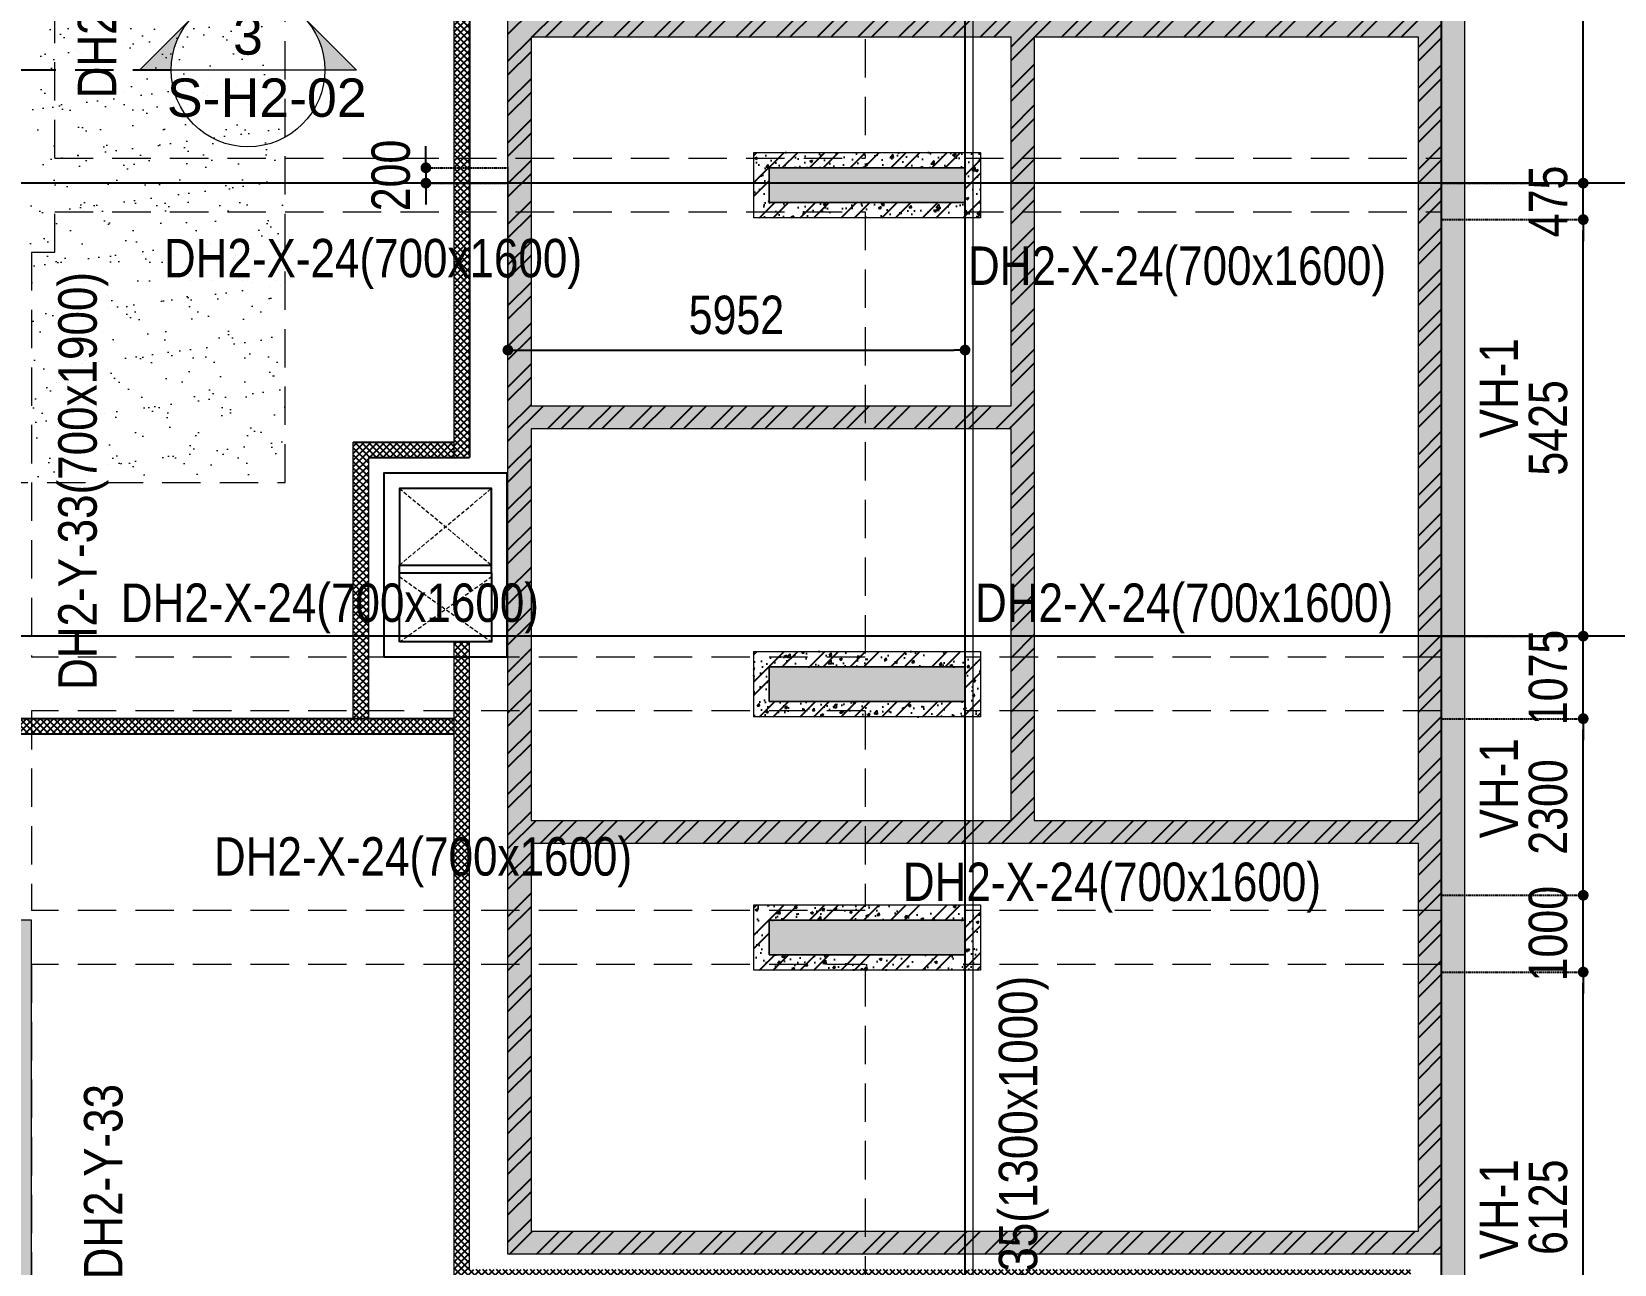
# Model space of a CAD drawing. Header units: millimetres. Extents: x 2356525 to 2927188, y -665534 to -417818.
# Drawn here: x 2789689 to 2810291, y -533813 to -517758 of the extents above; entities that cross this region are included whole.
import ezdxf
from ezdxf.enums import TextEntityAlignment as Align

# ---------------------------------------------------------------- set-up
doc = ezdxf.new("R2010")
doc.units = ezdxf.units.MM
doc.header["$LTSCALE"] = 200
doc.header["$MEASUREMENT"] = 0
for name, pattern in [('CHG_XX_Cot_Ham 2$0$MB_Luoi truc$0$HTT Hidden 21', [3, 2, -1]), ('CHG_XX_Damsan_Ham 2$0$CHG_XX_Damsan_Ham 2$0$HIDDEN', [0.375, 0.25, -0.125]), ('CHG_XX_Damsan_Ham 2$0$Tầng hầm 2$0$Core 1A$0$Hidden10.5', [1.5, 1, -0.5]), ('CHG_XX_Luoi truc$0$MB_Luoi truc$0$Center101', [13, 10, -1, 1, -1]), ('DASHED', [0.75, 0.5, -0.25]), ('DOT2', [0.125, 0, -0.125])]:
    doc.linetypes.add(name, pattern=pattern)
doc.layers.get('0').update_dxf_attribs({"lineweight": 9})
doc.layers.get('Defpoints').update_dxf_attribs({"color": 10, "lineweight": 0})
for name, color, linetype, lineweight in [('$0$CHG_XX_Damsan_Ham 2$0$Start net bao', 3, 'Continuous', 18), ('$0$Start vach', 6, 'Continuous', 25), ('CHG_XX_Cot_Ham 2$0$NS-DuongBao', 3, 'Continuous', 18), ('CHG_XX_Cot_Ham 2$0$NS-Hatch', 8, 'Continuous', 25), ('CHG_XX_Cot_Ham 2$0$NS-Pier-H2', 150, 'Continuous', 13), ('CHG_XX_Cot_Ham 2$0$NS-Pier-H2 @ 1', 150, 'Continuous', 13), ('CHG_XX_Cot_Ham 2$0$NS-Pier-H2 @ 150', 150, 'Continuous', 13), ("CHG_XX_Damsan_Ham 2$0$CHG_XX_Damsan_Ham 2$0$'S_General_Hidden_1 Thin", 1, 'CHG_XX_Damsan_Ham 2$0$CHG_XX_Damsan_Ham 2$0$HIDDEN', 18), ('CHG_XX_Damsan_Ham 2$0$CHG_XX_Damsan_Ham 2$0$CHG_XX_Damsan_Ham 2$0$Start net bao', 3, 'Continuous', 18), ('CHG_XX_Damsan_Ham 2$0$CHG_XX_Damsan_Ham 2$0$DBAO', 3, 'Continuous', 13), ('CHG_XX_Damsan_Ham 2$0$CHG_XX_Damsan_Ham 2$0$DMo', 9, 'CHG_XX_Damsan_Ham 2$0$CHG_XX_Damsan_Ham 2$0$HIDDEN', 9), ('CHG_XX_Damsan_Ham 2$0$CHG_XX_Damsan_Ham 2$0$DTE-MEP-H-SLAB TEXT', 3, 'Continuous', 0), ('CHG_XX_Damsan_Ham 2$0$CHG_XX_Damsan_Ham 2$0$mach ngung thi cong', 6, 'Continuous', 13), ('CHG_XX_Damsan_Ham 2$0$CHG_XX_Damsan_Ham 2$0$Start hatch', 8, 'Continuous', 25), ('CHG_XX_Damsan_Ham 2$0$CHG_XX_Damsan_Ham 2$0$Start net bao', 3, 'Continuous', 18), ('CHG_XX_Damsan_Ham 2$0$CHG_XX_Damsan_Ham 2$0$Start vach', 6, 'Continuous', 25), ('CHG_XX_Damsan_Ham 2$0$DTE-MEP-H-SLAB TEXT', 3, 'Continuous', 0), ('CHG_XX_Damsan_Ham 2$0$HATCH', 57, 'Continuous', 9), ('CHG_XX_Damsan_Ham 2$0$mach ngung thi cong', 6, 'Continuous', 13), ('CHG_XX_Damsan_Ham 2$0$Start vach', 6, 'Continuous', 25), ('DBAO', 90, 'Continuous', 13), ('TEXT P X', 1, 'Continuous', 9), ('TEXT P Y', 2, 'Continuous', 15)]:
    doc.layers.add(name, color=color, linetype=linetype, lineweight=lineweight)
for name, color, linetype in [('18-khaclinh-section Symbol', 30, 'Continuous'), ('CHG_XX_Damsan_Ham 2$0$CHG_XX_Damsan_Ham 2$0$MEP-00-GENERAL-35', 2, 'Continuous'), ('CHG_XX_Damsan_Ham 2$0$DTE-MEP-REVISION-1', 2, 'Continuous'), ('CHG_XX_Damsan_Ham 2$0$MEP-00-GENERAL-35', 2, 'Continuous'), ('CHG_XX_Damsan_Ham 2$0$Tầng hầm 2$0$Opening Hidden', 8, 'CHG_XX_Damsan_Ham 2$0$Tầng hầm 2$0$Core 1A$0$Hidden10.5'), ('CHG_XX_Luoi truc$0$Grid', 34, 'Continuous'), ('CHG_XX_Luoi truc$0$Grid Line', 251, 'CHG_XX_Luoi truc$0$MB_Luoi truc$0$Center101'), ('dim', 1, 'Continuous')]:
    doc.layers.add(name, color=color, linetype=linetype)
doc.styles.add('CHG_XX_Luoi truc$0$MB_Luoi truc$0$Grid A-F$0$VNI-HelveCB', font='')
doc.styles.add('ICIC', font='arial.ttf')
doc.styles.add('MB_Luoi truc$0$Arial_C', font='arial.ttf', dxfattribs={"width": 0.8})
doc.styles.add('TTP-HelCon', font='')
doc.styles.get('CHG_XX_Luoi truc$0$MB_Luoi truc$0$Grid A-F$0$VNI-HelveCB').set_extended_font_data('VNI-Helve-Condense', bold=True)
doc.styles.get('TTP-HelCon').set_extended_font_data('VNI-Helve-Condense')
doc.dimstyles.new('200', dxfattribs={"dimscale": 200, "dimtxt": 2.5, "dimasz": 0.7, "dimexe": 0.0003, "dimexo": 0, "dimgap": 1, "dimtad": 1, "dimdec": 0, "dimzin": 12, "dimdsep": 46, "dimtxsty": 'MB_Luoi truc$0$Arial_C', "dimblk": 'MB_Luoi truc$0$_Dot', "dimcen": 0.5, "dimclrd": 256, "dimclre": 8, "dimclrt": 1, "dimadec": 0, "dimazin": 0, "dimtfac": 1, "dimtdec": 0, "dimtix": 1, "dimtmove": 2, "dimatfit": 3, "dimldrblk": 'MB_Luoi truc$0$HTT Arrow 30', "dimfxl": 1, "dimtolj": 1, "dimtzin": 0, "dimlwe": -1, "dimarcsym": 0})
pattern_1 = [(50, (-50, -50), (358.6301, -31.37607), [37.5, -412.5]), (355, (-50, -50), (-69.3757, 376.0961), [30, -330]), (100.45144, (-20.1, -52.6), (289.2544, 344.72), [31.8701, -350.57106]), (46.1842, (-50, 50), (533.6207, -82.7596), [56.25, -618.75]), (96.63564, (-5.53, 43.1), (467.331, 487.0593), [47.8052, -525.8569]), (351.18416, (-50, 50), (467.331, 487.0593), [45, -495]), (21, (0, 25), (298.4535, -201.30945), [37.5, -412.5]), (326, (0, 25), (121.6577, 362.575), [30, -330]), (71.45144, (24.87, 8.22), (420.1112, 161.2656), [31.8701, -350.57106]), (37.5, (-50, -50), (6.07993, 166.44693), [0, -326, 0, -335, 0, -331.25]), (7.5, (-50, -50), (131.53477, 197.20586), [0, -191, 0, -318.5, 0, -126.25]), (327.5, (-161.5, -50), (266.91122, -11.27744), [0, -125, 0, -390, 0, -517.5]), (317.5, (-211.5, -50), (291.5931, 50.0525), [0, -162.5, 0, -259, 0, -367.5])]

# ---------------------------------------------------------------- blocks, each defined once
blk = doc.blocks.new('*U864')
at = {"layer": 'CHG_XX_Cot_Ham 2$0$NS-Pier-H2 @ 1'}
h = blk.add_hatch(color=256, dxfattribs=at)
h.dxf.hatch_style = 1
h.paths.add_polyline_path([(450, 0), (0, 0), (0, -2550), (450, -2550)])
at = {"layer": 'CHG_XX_Cot_Ham 2$0$NS-Pier-H2 @ 150'}
h = blk.add_hatch(color=256, dxfattribs=at)
h.dxf.hatch_style = 1
h.paths.add_polyline_path([(450, 0), (0, 0), (0, -2550), (450, -2550)])
blk = doc.blocks.new('CHG_XX_Cot_Ham 2$0$Block A_C450x2250')
at = {"layer": 'CHG_XX_Cot_Ham 2$0$NS-Pier-H2'}
blk.add_lwpolyline([(450, -2550), (0, -2550), (0, 0), (450, 0)], close=True, dxfattribs=at)
blk.add_blockref('*U864', (0, 0), dxfattribs=at)
blk = doc.blocks.new('*U835')
at = {"layer": 'CHG_XX_Luoi truc$0$Grid Line'}
blk.add_line((0, 0), (0, 608), dxfattribs=at)
at = {"layer": 'CHG_XX_Luoi truc$0$Grid', "lineweight": -2, "style": 'CHG_XX_Luoi truc$0$MB_Luoi truc$0$Grid A-F$0$VNI-HelveCB'}
for tag, p in [('GRIDSUB', (0, 617)), ('GRID', (0, -9))]:
    blk.add_attdef(tag, text='', height=5, dxfattribs=at).set_placement(p, align=Align.MIDDLE)
blk = doc.blocks.new('*U837')
at = {"layer": 'CHG_XX_Luoi truc$0$Grid Line'}
blk.add_line((0, 0), (0, 438), dxfattribs=at)
at = {"layer": 'CHG_XX_Luoi truc$0$Grid', "lineweight": -2, "style": 'CHG_XX_Luoi truc$0$MB_Luoi truc$0$Grid A-F$0$VNI-HelveCB'}
for tag, p in [('GRIDSUB', (0, 447)), ('GRID', (0, -9))]:
    blk.add_attdef(tag, text='', height=5, dxfattribs=at).set_placement(p, align=Align.MIDDLE)
blk = doc.blocks.new('CHG_XX_Luoi truc')
at = {"layer": 'CHG_XX_Luoi truc$0$Grid', "xscale": 300, "yscale": 300, "zscale": 300}
blk.add_blockref('*U835', (99550, -12747), dxfattribs=at)
at = {"layer": 'CHG_XX_Luoi truc$0$Grid', "xscale": 300.0000000000013, "yscale": 300.0000000000013, "zscale": 300.0000000000013, "rotation": 90}
for p in [(110703, 90250), (110703, 84350)]:
    blk.add_blockref('*U837', p, dxfattribs=at)
blk = doc.blocks.new('CHG_XX_Cot_Ham 2')
at = {"layer": 'CHG_XX_Cot_Ham 2$0$NS-Hatch'}
h = blk.add_hatch(dxfattribs=at)
h.set_pattern_fill('ANSI32', color=256, scale=1000, style=0)
h.paths.add_polyline_path([(93600, 76300), (105750.8, 76300), (105750.8, 127475), (93600, 127475)])
h.paths.add_polyline_path([(93900, 107200), (93900, 112700), (105450.8, 112700), (105450.8, 107200)], flags=16)
h.paths.add_polyline_path([(101300.8, 106900), (101300.8, 99800), (93900, 99800), (93900, 106900)], flags=16)
h.paths.add_polyline_path([(93900, 113000), (93900, 118675), (105450.8, 118675), (105450.8, 113000)], flags=16)
h.paths.add_polyline_path([(101600.8, 106900), (105450.8, 106900), (105450.8, 92450), (93900, 92450), (93900, 99500), (101600.8, 99500)], flags=16)
h.paths.add_polyline_path([(93900, 118975), (93900, 122500), (95950, 122500), (95950, 118975)], flags=16)
h.paths.add_polyline_path([(96250, 118975), (96250, 127175), (105450.8, 127175), (105450.8, 118975)], flags=16)
h.paths.add_polyline_path([(100150.8, 92150), (100150.8, 87350), (93900, 87350), (93900, 92150)], flags=16)
h.paths.add_polyline_path([(93900, 122800), (93900, 127175), (95950, 127175), (95950, 122800)], flags=16)
h.paths.add_polyline_path([(100450.8, 92150), (105450.8, 92150), (105450.8, 81950), (100450.8, 81950)], flags=16)
h.paths.add_polyline_path([(100150.8, 87050), (100150.8, 81950), (93900, 81950), (93900, 87050)], flags=16)
h.paths.add_polyline_path([(105450.8, 81650), (105450.8, 76600), (93900, 76600), (93900, 81650)], flags=16)
h = blk.add_hatch(dxfattribs=at)
h.set_pattern_fill('AR-CONC', color=256, scale=50)
h.set_pattern_definition(pattern_1)
h.paths.add_polyline_path([(105750, 127475), (93600, 127475), (93600, 76300), (105750.8, 76300)])
h.paths.add_polyline_path([(93900, 107200), (93900, 112700), (105450.8, 112700), (105450.8, 107200)], flags=16)
h.paths.add_polyline_path([(101300.8, 106900), (101300.8, 99800), (93900, 99800), (93900, 106900)], flags=16)
h.paths.add_polyline_path([(93900, 113000), (93900, 118675), (105450.8, 118675), (105450.8, 113000)], flags=16)
h.paths.add_polyline_path([(101600.8, 106900), (105450.8, 106900), (105450.8, 92450), (93900, 92450), (93900, 99500), (101600.8, 99500)], flags=16)
h.paths.add_polyline_path([(93900, 118975), (93900, 122500), (95950, 122500), (95950, 118975)], flags=16)
h.paths.add_polyline_path([(96250, 118975), (96250, 127175), (105450.8, 127175), (105450.8, 118975)], flags=16)
h.paths.add_polyline_path([(100150.8, 92150), (100150.8, 87350), (93900, 87350), (93900, 92150)], flags=16)
h.paths.add_polyline_path([(93900, 122800), (93900, 127175), (95950, 127175), (95950, 122800)], flags=16)
h.paths.add_polyline_path([(100450.8, 92150), (105450.8, 92150), (105450.8, 81950), (100450.8, 81950)], flags=16)
h.paths.add_polyline_path([(100150.8, 87050), (100150.8, 81950), (93900, 81950), (93900, 87050)], flags=16)
h.paths.add_polyline_path([(105450.8, 81650), (105450.8, 76600), (93900, 76600), (93900, 81650)], flags=16)
h = blk.add_hatch(dxfattribs=at)
h.set_pattern_fill('AR-CONC', color=256, scale=50)
h.set_pattern_definition(pattern_1)
h.paths.add_polyline_path([(99550.8, 90000), (97000.8, 90000), (97000.8, 90450), (99550.8, 90450)], flags=16)
h.paths.add_polyline_path([(99750.8, 89800), (96800.8, 89800), (96800.8, 90650), (99750.8, 90650)])
h = blk.add_hatch(dxfattribs=at)
h.set_pattern_fill('ANSI32,_O', color=256, scale=1000)
h.set_pattern_definition([(45, (-2213768.6, 556666.82), (-265.16504, 265.16504), []), (45, (-2213591.8, 556666.82), (-265.16504, 265.16504), [])])
h.paths.add_polyline_path([(96800.8, 89800), (99750.8, 89800), (99750.8, 90650), (96800.8, 90650)])
h.paths.add_polyline_path([(97000.8, 90000), (99550.8, 90000), (99550.8, 90450), (97000.8, 90450)], flags=16)
h = blk.add_hatch(dxfattribs=at)
h.set_pattern_fill('AR-CONC', color=256, scale=50)
h.set_pattern_definition(pattern_1)
h.paths.add_polyline_path([(99550.8, 83500), (97000.8, 83500), (97000.8, 83950), (99550.8, 83950)], flags=16)
h.paths.add_polyline_path([(99750.8, 83300), (96800.8, 83300), (96800.8, 84150), (99750.8, 84150)])
h = blk.add_hatch(dxfattribs=at)
h.set_pattern_fill('ANSI32,_O', color=256, scale=1000)
h.set_pattern_definition([(45, (-2213768.6, 550166.82), (-265.16504, 265.16504), []), (45, (-2213591.8, 550166.82), (-265.16504, 265.16504), [])])
h.paths.add_polyline_path([(96800.8, 83300), (99750.8, 83300), (99750.8, 84150), (96800.8, 84150)])
h.paths.add_polyline_path([(97000.8, 83500), (99550.8, 83500), (99550.8, 83950), (97000.8, 83950)], flags=16)
h = blk.add_hatch(dxfattribs=at)
h.set_pattern_fill('AR-CONC', color=256, scale=50)
h.set_pattern_definition(pattern_1)
h.paths.add_polyline_path([(99550.8, 80200), (97000.8, 80200), (97000.8, 80650), (99550.8, 80650)], flags=16)
h.paths.add_polyline_path([(99750.8, 80000), (96800.8, 80000), (96800.8, 80850), (99750.8, 80850)])
h = blk.add_hatch(dxfattribs=at)
h.set_pattern_fill('ANSI32,_O', color=256, scale=1000)
h.set_pattern_definition([(45, (-2213768.6, 546866.82), (-265.16504, 265.16504), []), (45, (-2213591.8, 546866.82), (-265.16504, 265.16504), [])])
h.paths.add_polyline_path([(96800.8, 80000), (99750.8, 80000), (99750.8, 80850), (96800.8, 80850)])
h.paths.add_polyline_path([(97000.8, 80200), (99550.8, 80200), (99550.8, 80650), (97000.8, 80650)], flags=16)
at = {"layer": 'CHG_XX_Cot_Ham 2$0$NS-Pier-H2'}
h = blk.add_hatch(color=256, dxfattribs=at)
h.dxf.hatch_style = 1
h.paths.add_polyline_path([(99639.2, 163400), (-10900, 163400), (-10900, 85450), (-300, 85450), (-300, 84050), (32350, 84050), (32350, -9000), (103575.5, -9000), (106050, -6022), (106050, 158254.3)])
h.paths.add_polyline_path([(99533.7, 163100), (105750, 158110.4), (105750, 90450), (105650, 90450), (105750, 90450), (105750, 13850), (105750, 13722.3), (105750, -5913.6), (103434.7, -8700), (93599.8, -8700), (93299.8, -8700), (32650, -8700), (32650, 84350), (0, 84350), (0, 85750), (-10600, 85750), (-10600, 163100), (93600, 163100)], flags=16)
h = blk.add_hatch(color=256, dxfattribs=at)
h.dxf.hatch_style = 1
h.paths.add_polyline_path([(87402.9, 80650), (87102.9, 80650), (87102.9, 73850), (87402.9, 73850)])
at = {"layer": 'CHG_XX_Cot_Ham 2$0$NS-DuongBao'}
for points in [[(93600, 127475), (105750.8, 127475), (105750.8, 76300), (93600, 76300)], [(100150.8, 92150), (93900, 92150), (93900, 87350), (100150.8, 87350)], [(105450.8, 92150), (100450.8, 92150), (100450.8, 81950), (105450.8, 81950)], [(99750.8, 89800), (96800.8, 89800), (96800.8, 90650), (99750.8, 90650)], [(100150.8, 87050), (93900, 87050), (93900, 81950), (100150.8, 81950)], [(99750.8, 83300), (96800.8, 83300), (96800.8, 84150), (99750.8, 84150)], [(105450.8, 81650), (93900, 81650), (93900, 76600), (105450.8, 76600)], [(99750.8, 80000), (96800.8, 80000), (96800.8, 80850), (99750.8, 80850)]]:
    blk.add_lwpolyline(points, close=True, dxfattribs=at)
at = {"layer": 'CHG_XX_Cot_Ham 2$0$NS-Pier-H2'}
for p, q in [((106050, 158254.3), (106050, -6022)), ((105750, 158110.4), (105750, 90450)), ((99550, 90450), (97000, 90450)), ((97000, 90450), (97000, 90000)), ((99550, 90000), (99550, 90450)), ((105750, 90450), (105750, 13850))]:
    blk.add_line(p, q, dxfattribs=at)
at = {"layer": 'CHG_XX_Cot_Ham 2$0$NS-Pier-H2', "linetype": 'CHG_XX_Cot_Ham 2$0$MB_Luoi truc$0$HTT Hidden 21'}
blk.add_lwpolyline([(99639.2, 163400), (106050, 158254.3), (106050, -6022), (103575.5, -9000), (32350, -9000), (32350, 84050), (-300, 84050), (-300, 85450), (-10900, 85450), (-10900, 163400)], close=True, dxfattribs=at)
at = {"layer": 'CHG_XX_Cot_Ham 2$0$NS-Pier-H2'}
for points in [[(99550.8, 90000), (97000.8, 90000), (97000.8, 90450), (99550.8, 90450)], [(99550.8, 83500), (97000.8, 83500), (97000.8, 83950), (99550.8, 83950)], [(87400, 80650), (87100, 80650), (87100, 73850), (87400, 73850)], [(99550.8, 80200), (97000.8, 80200), (97000.8, 80650), (99550.8, 80650)]]:
    blk.add_lwpolyline(points, close=True, dxfattribs=at)
blk.add_blockref('CHG_XX_Luoi truc', (0, 0), dxfattribs=at)
at = {"layer": 'CHG_XX_Cot_Ham 2$0$NS-Pier-H2', "xscale": -1, "rotation": 90}
for p in [(97000, 90450), (97000, 83950), (97000, 80650)]:
    blk.add_blockref('CHG_XX_Cot_Ham 2$0$Block A_C450x2250', p, dxfattribs=at)
blk = doc.blocks.new('sfddxg')
h = blk.add_hatch(color=256)
h.paths.add_polyline_path([(-500, 0), (-707, 0), (-354, 354, 0.198912)])
h.paths.add_polyline_path([(-354, 354), (0, 707), (354, 354, 0.198912), (0, 500, 0.198912)])
h.paths.add_polyline_path([(354, 354), (707, 0), (500, 0, 0.198912)])
for p, q in [((550, 0), (-550, 0)), ((-500, 0), (-500, 0))]:
    blk.add_line(p, q)
blk.add_lwpolyline([(-500, 0), (-707, 0), (0, 707), (707, 0), (500, 0)])
blk.add_circle((0, 0), 500)
at = {"style": 'ICIC', "flags": 8}
blk.add_attdef('1', text='', height=250, dxfattribs=at).set_placement((0, 225), align=Align.MIDDLE)
blk.add_attdef('B-H2-14', text='', height=200, dxfattribs=at).set_placement((-528, -180), align=Align.MIDDLE_LEFT)
blk = doc.blocks.new('MB_Luoi truc$0$_Dot')
at = {"color": 0, "linetype": 'ByBlock', "lineweight": -2}
blk.add_line((-0.5, 0), (-1, 0), dxfattribs=at)
at = {"color": 0, "linetype": 'ByBlock', "const_width": 0.5}
blk.add_lwpolyline([(-0.25, 0, 1), (0.25, 0, 1)], format="xyb", close=True, dxfattribs=at)
blk = doc.blocks.new('*D199')
at = {"layer": 'Defpoints', "color": 0, "transparency": 16777216}
for p in [(2808039, -530006), (2809886, -530006), (2808039, -536131)]:
    blk.add_point(p, dxfattribs=at)
at = {"layer": 'dim', "color": 8, "linetype": 'DOT2', "transparency": 16777216}
for p, q in [((2808039, -530006), (2809886, -530006)), ((2808039, -536131), (2809886, -536131))]:
    blk.add_line(p, q, dxfattribs=at)
at = {"layer": 'dim', "lineweight": -2, "transparency": 16777216}
blk.add_line((2809886, -535991), (2809886, -530146), dxfattribs=at)
at = {"layer": 'dim', "lineweight": -2, "transparency": 16777216, "xscale": 140, "yscale": 140, "zscale": 140}
for p, rotation in [((2809886, -530006), 90), ((2809886, -536131), 270)]:
    blk.add_blockref('MB_Luoi truc$0$_Dot', p, dxfattribs=dict(at, rotation=rotation))
at = {"layer": 'dim', "color": 1, "transparency": 16777216, "insert": (2809430, -533069), "char_height": 500, "attachment_point": 5, "rotation": 90, "style": 'MB_Luoi truc$0$Arial_C'}
blk.add_mtext('\\A1;6125', dxfattribs=at)
blk = doc.blocks.new('MB_Luoi truc$0$HTT Arrow 30')
blk.add_hatch(color=256).paths.add_polyline_path([(-2.5, 0.375), (-2.5, -0.375), (0, 0)])
at = {"color": 0, "linetype": 'ByBlock', "lineweight": -2}
for p, q in [((0, 0), (-2.5, 0.375)), ((-2.5, -0.375), (-2.5, 0.375)), ((0, 0), (-2.5, -0.375))]:
    blk.add_line(p, q, dxfattribs=at)
blk = doc.blocks.new('*D200')
at = {"layer": 'Defpoints', "color": 0, "transparency": 16777216}
for p in [(2808039, -529006), (2809886, -529006), (2808039, -530006)]:
    blk.add_point(p, dxfattribs=at)
at = {"layer": 'dim', "lineweight": -2, "transparency": 16777216}
for p, q in [((2809886, -528866), (2809886, -528726)), ((2809886, -530006), (2809886, -529006)), ((2809886, -530146), (2809886, -530286))]:
    blk.add_line(p, q, dxfattribs=at)
at = {"layer": 'dim', "color": 8, "linetype": 'DOT2', "transparency": 16777216}
for p, q in [((2808039, -529006), (2809886, -529006)), ((2808039, -530006), (2809886, -530006))]:
    blk.add_line(p, q, dxfattribs=at)
at = {"layer": 'dim', "lineweight": -2, "transparency": 16777216, "xscale": 140, "yscale": 140, "zscale": 140}
for p, rotation in [((2809886, -529006), 270), ((2809886, -530006), 90)]:
    blk.add_blockref('MB_Luoi truc$0$_Dot', p, dxfattribs=dict(at, rotation=rotation))
at = {"layer": 'dim', "color": 1, "transparency": 16777216, "insert": (2809430, -529506), "char_height": 500, "attachment_point": 5, "rotation": 90, "style": 'MB_Luoi truc$0$Arial_C'}
blk.add_mtext('\\A1;1000', dxfattribs=at)
blk = doc.blocks.new('*D201')
at = {"layer": 'Defpoints', "color": 0, "transparency": 16777216}
for p in [(2808039, -526706), (2809886, -526706), (2808039, -529006)]:
    blk.add_point(p, dxfattribs=at)
at = {"layer": 'dim', "color": 8, "linetype": 'DOT2', "transparency": 16777216}
for p, q in [((2808039, -526706), (2809886, -526706)), ((2808039, -529006), (2809886, -529006))]:
    blk.add_line(p, q, dxfattribs=at)
at = {"layer": 'dim', "lineweight": -2, "transparency": 16777216}
blk.add_line((2809886, -528866), (2809886, -526846), dxfattribs=at)
at = {"layer": 'dim', "lineweight": -2, "transparency": 16777216, "xscale": 140, "yscale": 140, "zscale": 140}
for p, rotation in [((2809886, -526706), 90), ((2809886, -529006), 270)]:
    blk.add_blockref('MB_Luoi truc$0$_Dot', p, dxfattribs=dict(at, rotation=rotation))
at = {"layer": 'dim', "color": 1, "transparency": 16777216, "insert": (2809430, -527856), "char_height": 500, "attachment_point": 5, "rotation": 90, "style": 'MB_Luoi truc$0$Arial_C'}
blk.add_mtext('\\A1;2300', dxfattribs=at)
blk = doc.blocks.new('*D202')
at = {"layer": 'Defpoints', "color": 0, "transparency": 16777216}
for p in [(2808039, -525631), (2809886, -525631), (2808039, -526706)]:
    blk.add_point(p, dxfattribs=at)
at = {"layer": 'dim', "lineweight": -2, "transparency": 16777216}
for p, q in [((2809886, -525491), (2809886, -525351)), ((2809886, -526706), (2809886, -525631)), ((2809886, -526846), (2809886, -526986))]:
    blk.add_line(p, q, dxfattribs=at)
at = {"layer": 'dim', "color": 8, "linetype": 'DOT2', "transparency": 16777216}
for p, q in [((2808039, -525631), (2809886, -525631)), ((2808039, -526706), (2809886, -526706))]:
    blk.add_line(p, q, dxfattribs=at)
at = {"layer": 'dim', "lineweight": -2, "transparency": 16777216, "xscale": 140, "yscale": 140, "zscale": 140}
for p, rotation in [((2809886, -525631), 270), ((2809886, -526706), 90)]:
    blk.add_blockref('MB_Luoi truc$0$_Dot', p, dxfattribs=dict(at, rotation=rotation))
at = {"layer": 'dim', "color": 1, "transparency": 16777216, "insert": (2809430, -526169), "char_height": 500, "attachment_point": 5, "rotation": 90, "style": 'MB_Luoi truc$0$Arial_C'}
blk.add_mtext('\\A1;1075', dxfattribs=at)
blk = doc.blocks.new('*D203')
at = {"layer": 'Defpoints', "color": 0, "transparency": 16777216}
for p in [(2808039, -520206), (2809886, -520206), (2808039, -525631)]:
    blk.add_point(p, dxfattribs=at)
at = {"layer": 'dim', "color": 8, "linetype": 'DOT2', "transparency": 16777216}
for p, q in [((2808039, -520206), (2809886, -520206)), ((2808039, -525631), (2809886, -525631))]:
    blk.add_line(p, q, dxfattribs=at)
at = {"layer": 'dim', "lineweight": -2, "transparency": 16777216}
blk.add_line((2809886, -525491), (2809886, -520346), dxfattribs=at)
at = {"layer": 'dim', "lineweight": -2, "transparency": 16777216, "xscale": 140, "yscale": 140, "zscale": 140}
for p, rotation in [((2809886, -520206), 90), ((2809886, -525631), 270)]:
    blk.add_blockref('MB_Luoi truc$0$_Dot', p, dxfattribs=dict(at, rotation=rotation))
at = {"layer": 'dim', "color": 1, "transparency": 16777216, "insert": (2809430, -522919), "char_height": 500, "attachment_point": 5, "rotation": 90, "style": 'MB_Luoi truc$0$Arial_C'}
blk.add_mtext('\\A1;5425', dxfattribs=at)
blk = doc.blocks.new('*D204')
at = {"layer": 'Defpoints', "color": 0, "transparency": 16777216}
for p in [(2808039, -519731), (2809886, -519731), (2808039, -520206)]:
    blk.add_point(p, dxfattribs=at)
at = {"layer": 'dim', "lineweight": -2, "transparency": 16777216}
for p, q in [((2809886, -519591), (2809886, -519451)), ((2809886, -520206), (2809886, -519731)), ((2809886, -520346), (2809886, -520486))]:
    blk.add_line(p, q, dxfattribs=at)
at = {"layer": 'dim', "color": 8, "linetype": 'DOT2', "transparency": 16777216}
for p, q in [((2808039, -519731), (2809886, -519731)), ((2808039, -520206), (2809886, -520206))]:
    blk.add_line(p, q, dxfattribs=at)
at = {"layer": 'dim', "lineweight": -2, "transparency": 16777216, "xscale": 140, "yscale": 140, "zscale": 140}
for p, rotation in [((2809886, -519731), 270), ((2809886, -520206), 90)]:
    blk.add_blockref('MB_Luoi truc$0$_Dot', p, dxfattribs=dict(at, rotation=rotation))
at = {"layer": 'dim', "color": 1, "transparency": 16777216, "insert": (2809431, -519969), "char_height": 500, "attachment_point": 5, "rotation": 90, "style": 'MB_Luoi truc$0$Arial_C'}
blk.add_mtext('\\A1;475', dxfattribs=at)
blk = doc.blocks.new('*D205')
at = {"layer": 'Defpoints', "color": 0, "transparency": 16777216}
for p in [(2808039, -514156), (2809886, -514156), (2808039, -519731)]:
    blk.add_point(p, dxfattribs=at)
at = {"layer": 'dim', "color": 8, "linetype": 'DOT2', "transparency": 16777216}
for p, q in [((2808039, -514156), (2809886, -514156)), ((2808039, -519731), (2809886, -519731))]:
    blk.add_line(p, q, dxfattribs=at)
at = {"layer": 'dim', "lineweight": -2, "transparency": 16777216}
blk.add_line((2809886, -519591), (2809886, -514296), dxfattribs=at)
at = {"layer": 'dim', "lineweight": -2, "transparency": 16777216, "xscale": 140, "yscale": 140, "zscale": 140}
for p, rotation in [((2809886, -514156), 90), ((2809886, -519731), 270)]:
    blk.add_blockref('MB_Luoi truc$0$_Dot', p, dxfattribs=dict(at, rotation=rotation))
at = {"layer": 'dim', "color": 1, "transparency": 16777216, "insert": (2809431, -516944), "char_height": 500, "attachment_point": 5, "rotation": 90, "style": 'MB_Luoi truc$0$Arial_C'}
blk.add_mtext('\\A1;5575', dxfattribs=at)
blk = doc.blocks.new('*D358')
at = {"layer": 'Defpoints', "color": 0, "transparency": 16777216}
for p in [(2795888, -519531), (2794821, -519731), (2795888, -519731)]:
    blk.add_point(p, dxfattribs=at)
at = {"layer": 'dim', "lineweight": -2, "transparency": 16777216}
for p, q in [((2794821, -519391), (2794821, -519251)), ((2794821, -519531), (2794821, -519731)), ((2794821, -519871), (2794821, -520011))]:
    blk.add_line(p, q, dxfattribs=at)
at = {"layer": 'dim', "color": 8, "linetype": 'DOT2', "transparency": 16777216}
for p, q in [((2795888, -519531), (2794821, -519531)), ((2795888, -519731), (2794821, -519731))]:
    blk.add_line(p, q, dxfattribs=at)
at = {"layer": 'dim', "lineweight": -2, "transparency": 16777216, "xscale": 140, "yscale": 140, "zscale": 140}
for p, rotation in [((2794821, -519531), 270), ((2794821, -519731), 90)]:
    blk.add_blockref('MB_Luoi truc$0$_Dot', p, dxfattribs=dict(at, rotation=rotation))
at = {"layer": 'dim', "color": 1, "transparency": 16777216, "insert": (2794366, -519631), "char_height": 500, "attachment_point": 5, "rotation": 90, "style": 'MB_Luoi truc$0$Arial_C'}
blk.add_mtext('\\A1;200', dxfattribs=at)
blk = doc.blocks.new('*D359')
at = {"layer": 'Defpoints', "color": 0, "transparency": 16777216}
for p in [(2795888, -519531), (2801839, -520106), (2801839, -521905)]:
    blk.add_point(p, dxfattribs=at)
at = {"layer": 'dim', "color": 8, "linetype": 'DOT2', "transparency": 16777216}
for p, q in [((2795888, -519531), (2795888, -521905)), ((2801839, -520106), (2801839, -521905))]:
    blk.add_line(p, q, dxfattribs=at)
at = {"layer": 'dim', "lineweight": -2, "transparency": 16777216}
blk.add_line((2796028, -521905), (2801699, -521905), dxfattribs=at)
at = {"layer": 'dim', "lineweight": -2, "transparency": 16777216, "xscale": 140, "yscale": 140, "zscale": 140, "rotation": 180}
blk.add_blockref('MB_Luoi truc$0$_Dot', (2795888, -521905), dxfattribs=at)
at = {"layer": 'dim', "lineweight": -2, "transparency": 16777216, "xscale": 140, "yscale": 140, "zscale": 140}
blk.add_blockref('MB_Luoi truc$0$_Dot', (2801839, -521905), dxfattribs=at)
at = {"layer": 'dim', "color": 1, "transparency": 16777216, "insert": (2798863, -521450), "char_height": 500, "attachment_point": 5, "style": 'MB_Luoi truc$0$Arial_C'}
blk.add_mtext('\\A1;5952', dxfattribs=at)
blk = doc.blocks.new('CHG_XX_Damsan_Ham 2$0$CHG_XX_Damsan_Ham 2$0$sdfsgdh')
at = {"layer": 'CHG_XX_Damsan_Ham 2$0$CHG_XX_Damsan_Ham 2$0$Start hatch', "ltscale": 0.5}
h = blk.add_hatch(dxfattribs=at)
h.set_pattern_fill('ANSI37', color=256, scale=500)
h.set_pattern_definition([(45, (273994.73, -8650), (-44.194174, 44.194174), []), (135, (273994.73, -8650), (-44.194174, -44.194174), [])])
h.paths.add_polyline_path([(103800, -36361), (103600, -36361), (103600, -74225), (103800, -74225)])
h = blk.add_hatch(dxfattribs=at)
h.set_pattern_fill('ANSI37', color=256, scale=500)
h.paths.add_polyline_path([(103800, -76625), (103600, -76625), (103600, -85000), (116050, -85000), (116050, -84800), (103800, -84800)])
h.paths.add_polyline_path([(102287, -77624), (102487, -77624), (102487, -74225), (103600, -74225), (103600, -74025), (102287, -74025)])
h = blk.add_hatch(dxfattribs=at)
h.set_pattern_fill('ANSI37', color=256, scale=500)
h.paths.add_polyline_path([(103600, -77624), (75191, -77624), (75191, -77824), (103600, -77824)])
at = {"layer": 'CHG_XX_Damsan_Ham 2$0$CHG_XX_Damsan_Ham 2$0$MEP-00-GENERAL-35'}
for p, q in [((75191, -77624), (103600, -77624)), ((74591, -77824), (103600, -77824))]:
    blk.add_line(p, q, dxfattribs=at)
at = {"layer": 'CHG_XX_Damsan_Ham 2$0$DTE-MEP-H-SLAB TEXT', "color": 2, "ltscale": 0.5, "flags": 128}
for points in [[(103600, -74225), (103600, -603)], [(102287, -77624), (102287, -74025)], [(102487, -77624), (102487, -74225)], [(103600, -85000), (103600, -76625)], [(103800, -84800), (103800, -76625)]]:
    blk.add_lwpolyline(points, dxfattribs=at)
at = {"layer": 'CHG_XX_Damsan_Ham 2$0$DTE-MEP-REVISION-1', "ltscale": 0.5}
for p, q in [((103800, -3), (103800, -74225)), ((102287, -74025), (103600, -74025)), ((102487, -74225), (103800, -74225)), ((103600, -76625), (103800, -76625))]:
    blk.add_line(p, q, dxfattribs=at)
at = {"layer": 'CHG_XX_Damsan_Ham 2$0$MEP-00-GENERAL-35'}
for p, q in [((102887, -75725), (102887, -75625)), ((104087, -75725), (104087, -75625))]:
    blk.add_line(p, q, dxfattribs=at)
for points in [[(102687, -76825), (102687, -74425), (104287, -74425), (104287, -76825)], [(104087, -75625), (104087, -74625), (102887, -74625), (102887, -75625)], [(102887, -76625), (102887, -75725), (104087, -75725), (104087, -76625)]]:
    blk.add_lwpolyline(points, close=True, dxfattribs=at)
at = {"layer": 'CHG_XX_Damsan_Ham 2$0$Tầng hầm 2$0$Opening Hidden'}
for points in [[(104087, -75625), (104087, -74625), (102887, -74625), (102887, -75625)], [(102887, -76625), (102887, -75725), (104087, -75725), (104087, -76625)]]:
    blk.add_lwpolyline(points, close=True, dxfattribs=at)
blk = doc.blocks.new('CHG_XX_Damsan_Ham 2', base_point=(3089256, -609981))
at = {"layer": 'CHG_XX_Damsan_Ham 2$0$HATCH'}
h = blk.add_hatch(dxfattribs=at)
h.set_pattern_fill('AR-SAND', color=256, scale=262.5)
h.set_pattern_definition([(37.5, (1320.85, -39701.6), (-16.5358, 505.7912), [0, -399, 0, -446.25, 0, -426.5625]), (7.5, (1320.85, -39701.6), (464.5664, 740.8133), [0, -215.25, 0, -359.625, 0, -137.8125]), (327.5, (997.98, -39701.6), (817.4622, 1.4855), [0, -131.25, 0, -472.5, 0, -616.875]), (317.5, (998, -39701.6), (789.1082, 230.3898), [0, -65.625, 0, -309.75, 0, -354.375])])
h.paths.add_polyline_path([(90700, 100825), (87300, 100825), (87400, 86350), (90700, 86350)])
at = {"layer": "CHG_XX_Damsan_Ham 2$0$CHG_XX_Damsan_Ham 2$0$'S_General_Hidden_1 Thin", "ltscale": 10}
for p, q in [((90700, 86350), (90700, 100825)), ((87700, 90575), (87700, 95875)), ((98250, 95875), (98250, 90575)), ((99550, 95875), (99550, 90575)), ((87700, 90575), (98250, 90575)), ((99550, 90575), (105750, 90575)), ((87700, 89875), (98250, 89875)), ((87700, 89350), (87700, 89875)), ((98250, 89875), (98250, 84075)), ((99550, 89875), (105750, 89875)), ((99550, 89875), (99550, 84075)), ((87400, 89350), (87400, 84075)), ((87400, 89350), (87700, 89350)), ((78600, 86350), (90700, 86350)), ((98250, 84075), (87400, 84075)), ((105750, 84075), (99550, 84075)), ((98250, 83375), (87400, 83375)), ((87400, 83375), (87400, 80775)), ((98250, 83375), (98250, 80825)), ((105750, 83375), (99550, 83375)), ((99550, 83375), (99550, 80825)), ((98250, 80775), (87400, 80775)), ((105750, 80775), (99550, 80775)), ((98250, 80075), (87400, 80075)), ((87400, 80075), (87400, 74425)), ((98250, 80025), (98250, 74425)), ((105750, 80075), (99550, 80075)), ((99550, 80025), (99550, 74425))]:
    blk.add_line(p, q, dxfattribs=at)
at = {"layer": 'CHG_XX_Damsan_Ham 2$0$CHG_XX_Damsan_Ham 2$0$CHG_XX_Damsan_Ham 2$0$Start net bao'}
for points in [[(-10900, 163400), (99639, 163400), (106050, 158250), (106050, -6022), (103576, -9000), (32350, -9000), (32350, 84050), (-300, 84050)], [(105750, 90450), (105750, 48850)]]:
    blk.add_lwpolyline(points, dxfattribs=at)
at = {"layer": 'CHG_XX_Damsan_Ham 2$0$CHG_XX_Damsan_Ham 2$0$DMo'}
for p, q in [((92187, 85275), (93387, 86275)), ((92187, 86275), (93387, 85275)), ((92187, 84275), (93387, 85125)), ((92187, 85125), (93387, 84275))]:
    blk.add_line(p, q, dxfattribs=at)
at = {"layer": 'CHG_XX_Damsan_Ham 2$0$CHG_XX_Damsan_Ham 2$0$mach ngung thi cong'}
blk.add_lwpolyline([(23700, 90148), (-100, 90150), (-100, 153400), (99650, 153400), (99650, 71950), (75851, 71950), (75851, 88800), (75851, 88800), (75851, 129600), (23700, 129600)], close=True, dxfattribs=at)
at = {"layer": 'CHG_XX_Damsan_Ham 2$0$CHG_XX_Damsan_Ham 2$0$Start net bao'}
for points in [[(-10900, 163400), (99639, 163400), (106050, 158250), (106050, -6022), (103576, -9000), (32350, -9000), (32350, 84050), (-300, 84050)], [(105750, 90450), (105750, 48850)]]:
    blk.add_lwpolyline(points, dxfattribs=at)
at = {"layer": 'CHG_XX_Damsan_Ham 2$0$CHG_XX_Damsan_Ham 2$0$Start vach'}
blk.add_lwpolyline([(105750, 12350), (105750, 156610)], dxfattribs=at)
at = {"layer": 'CHG_XX_Damsan_Ham 2$0$mach ngung thi cong'}
blk.add_lwpolyline([(23900, 90148), (-100, 90150), (-100, 153400), (99650, 153400), (99650, 71950), (75549, 71950), (75549, 88800), (75549, 88800), (75549, 129500), (23900, 129500)], close=True, dxfattribs=at)
at = {"layer": 'CHG_XX_Damsan_Ham 2$0$Start vach'}
blk.add_lwpolyline([(105750, 12350), (105750, 156610)], dxfattribs=at)
at = {"layer": 'CHG_XX_Damsan_Ham 2$0$CHG_XX_Damsan_Ham 2$0$DBAO'}
blk.add_blockref('CHG_XX_Cot_Ham 2', (0, 0), dxfattribs=at)
at = {"layer": 'CHG_XX_Damsan_Ham 2$0$CHG_XX_Damsan_Ham 2$0$DTE-MEP-H-SLAB TEXT'}
blk.add_blockref('CHG_XX_Damsan_Ham 2$0$CHG_XX_Damsan_Ham 2$0$sdfsgdh', (-10700, 160900), dxfattribs=at)
at = {"layer": 'CHG_XX_Damsan_Ham 2$0$HATCH'}
blk.add_blockref('CHG_XX_Cot_Ham 2', (0, 0), dxfattribs=at)

msp = doc.modelspace()

# ---------------------------------------------------------------- linework, layer by layer
at = {"layer": '$0$CHG_XX_Damsan_Ham 2$0$Start net bao'}
for points in [[(2691389.2, -446581), (2801928.4, -446581), (2808339.2, -451731), (2808339.2, -616003), (2805864.7, -618981), (2734639.2, -618981), (2734639.2, -525931), (2701989.2, -525931)], [(2808039.2, -519531), (2808039.2, -561131)]]:
    msp.add_lwpolyline(points, dxfattribs=at)
at = {"layer": '$0$Start vach'}
msp.add_lwpolyline([(2808039.2, -597631), (2808039.2, -453370.6)], dxfattribs=at)
at = {"layer": '18-khaclinh-section Symbol', "linetype": 'DASHED', "ltscale": 5}
msp.add_lwpolyline([(2791505, -518257.5), (2777435.6, -518257.5), (2777435.6, -519359.4), (2777827.6, -518257.5)], dxfattribs=at)

# ---------------------------------------------------------------- block references
msp.add_blockref('CHG_XX_Damsan_Ham 2', (5791545.2, -1219962))
at = {"layer": 'DBAO'}
msp.add_blockref('CHG_XX_Cot_Ham 2', (2702289.2, -609981), dxfattribs=at)
ref = msp.add_blockref('sfddxg', (2792505, -518257.5), dxfattribs=dict(at, xscale=2, yscale=2, zscale=2))
ref.add_attrib('B-H2-14', 'S-H2-02', dxfattribs={"layer": '0', "height": 500, "style": 'ICIC'}).set_placement((2791449.4, -518617.5), align=Align.MIDDLE_LEFT)
ref.add_attrib('1', '3', dxfattribs={"layer": '0', "height": 500, "style": 'ICIC'}).set_placement((2792505, -517807.5), align=Align.MIDDLE)

# ---------------------------------------------------------------- texts
at = {"layer": 'TEXT P X', "style": 'TTP-HelCon'}
for p in [(2791410.6, -520957.5), (2801876.9, -521055.9), (2790849.7, -525445.7), (2801968.8, -525445.7), (2792061.7, -528750.1), (2801029.5, -529080.6)]:
    msp.add_text('DH2-X-24(700x1600)', height=500, dxfattribs=at).set_placement(p)
for p in [(2809035.9, -523053.4), (2809035.9, -528265.2), (2809035.9, -533747.8)]:
    msp.add_text('VH-1', height=500, rotation=90, dxfattribs=at).set_placement(p)
at = {"layer": 'TEXT P Y', "style": 'TTP-HelCon'}
for s, p in [('DH2-Y-37(700x2650)', (2790789.8, -518626.9)), ('DH2-Y-33(700x1900)', (2790536.3, -526330.9)), ('DH2-Y-35(1300x1000)', (2802779, -535816.1)), ('DH2-Y-33', (2790870.9, -534009.3))]:
    msp.add_text(s, height=500, rotation=90, dxfattribs=at).set_placement(p)

# ---------------------------------------------------------------- dimensions: what is measured, and where the dimension line sits
at = {"layer": 'dim'}
for base, p1, p2, picture, middle in [((2809885.7, -514156), (2808039.2, -519731), (2808039.2, -514156), '*D205', (2809431.4, -516943.5)), ((2794820.9, -519731), (2795887.6, -519531), (2795887.6, -519731), '*D358', (2794365.6, -519631)), ((2809885.7, -519731), (2808039.2, -520206), (2808039.2, -519731), '*D204', (2809431.4, -519968.5)), ((2809885.7, -520206), (2808039.2, -525631), (2808039.2, -520206), '*D203', (2809430.4, -522918.5)), ((2809885.7, -525631), (2808039.2, -526706), (2808039.2, -525631), '*D202', (2809430.4, -526168.5)), ((2809885.7, -526706), (2808039.2, -529006), (2808039.2, -526706), '*D201', (2809430.2, -527856)), ((2809885.7, -529006), (2808039.2, -530006), (2808039.2, -529006), '*D200', (2809430.4, -529506)), ((2809885.7, -530006), (2808039.2, -536131), (2808039.2, -530006), '*D199', (2809430.4, -533068.5))]:
    dim = msp.add_linear_dim(base=base, p1=p1, p2=p2, angle=90, dimstyle='200', dxfattribs=at)
    dim.commit()
    dim.dimension.update_dxf_attribs({"geometry": picture, "text_midpoint": middle})
dim = msp.add_linear_dim(base=(2801839.2, -521905.2), p1=(2795887.6, -519531), p2=(2801839.2, -520106), dimstyle='200', dxfattribs=at)
dim.commit()
dim.dimension.update_dxf_attribs({"geometry": '*D359', "text_midpoint": (2798863.4, -521449.9)})

doc.saveas('drawing.dxf')
